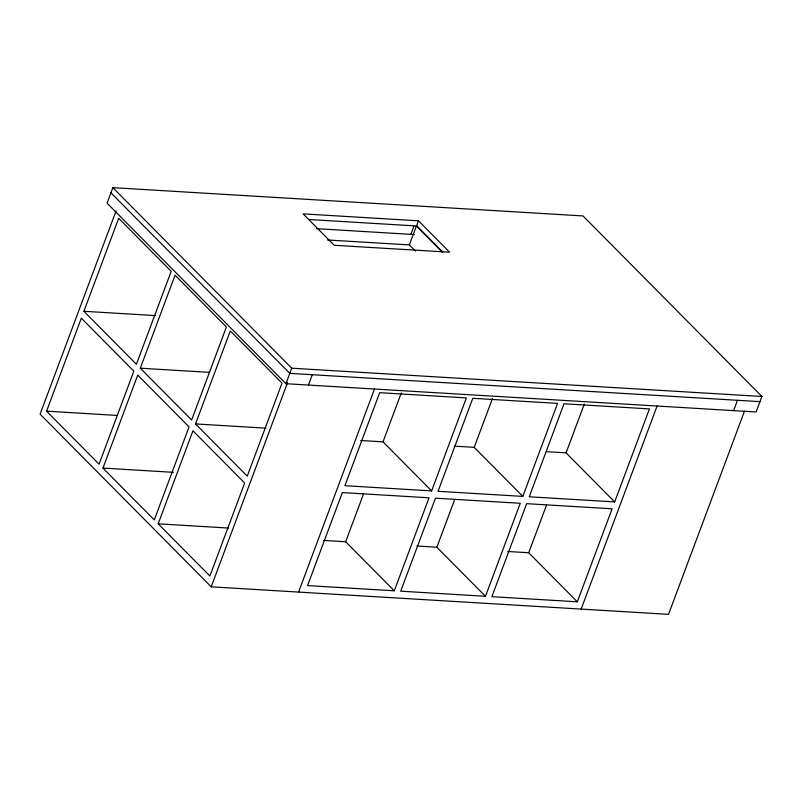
<?xml version="1.0" encoding="UTF-8"?>
<svg xmlns="http://www.w3.org/2000/svg" width="802" height="802" viewBox="0 0 802 802"><rect width="100%" height="100%" fill="white"/><g stroke="black" fill="none" stroke-linecap="round" stroke-linejoin="round"><path stroke-width="1.2" d="M112.851 187.658L107.057 203.167L285.943 383.707L756.106 411.977L761.9 396.479L583.014 215.939L112.851 187.658L291.738 368.198L761.9 396.479M116.059 210.976L40.1 414.143L211.207 586.833L668.527 614.342L744.487 411.175M46.566 411.175L81.333 318.173L133.834 371.166L99.067 464.168L46.566 411.175L116.972 415.416M83.909 311.286L118.686 218.284L171.187 271.276L136.41 364.268L83.909 311.286L155.548 315.597M102.957 468.087L137.723 375.085L189.061 426.895L154.285 519.896L102.957 468.087L173.362 472.318M140.3 368.198L175.077 275.196L226.405 327.005L191.628 420.007L140.3 368.198L209.472 372.359M158.174 523.816L192.941 430.814L244.67 483.015L209.893 576.016L158.174 523.816L228.58 528.057M195.518 423.927L230.294 330.925L282.013 383.125L247.247 476.127L195.518 423.927L265.923 428.168M285.943 383.707L291.738 368.198M211.207 586.833L287.607 382.494M308.429 385.05L312.289 374.724M410.875 234.354L413.882 226.314M416.569 225.974L418.504 220.811L303.116 213.873L334.223 245.272L449.611 252.209L418.504 220.811M298.565 592.087L374.524 388.92M394.273 590.803L307.557 585.58L342.334 492.578L429.04 497.801L394.273 590.803L345.662 541.741L363.476 494.072M431.616 490.904L344.91 485.691L379.677 392.689L466.383 397.912L431.616 490.904L383.005 441.852L401.261 393.02M485.471 596.287L400.689 591.184L435.466 498.182L520.247 503.285L485.471 596.287L436.859 547.225L454.684 499.566M522.824 496.398L438.042 491.295L472.809 398.293L557.591 403.396L522.824 496.398L474.213 447.336L492.468 398.514M577.32 601.811L491.897 596.668L526.673 503.666L612.096 508.809L577.32 601.811L528.708 552.748L546.533 505.09M614.673 501.922L529.25 496.779L564.017 403.777L649.44 408.92L614.673 501.922L566.062 452.859L584.317 404.038M581.169 609.089L657.129 405.922M733.619 410.624L737.489 400.298M308.62 219.487L416.689 225.984L442.694 252.149M316.61 228.68L414.403 234.565M327.557 239.988L409.491 244.921M759.965 401.642L289.813 373.371L110.927 192.831M360.71 440.509L383.005 441.852M454.263 446.133L474.213 447.336M546.252 451.666L566.062 452.859M323.366 540.398L345.662 541.741M416.92 546.022L436.859 547.225M507.666 551.485L528.708 552.748M416.639 225.984L442.564 252.149M442.493 252.139L416.438 225.963L409.361 244.911L415.536 251.026"/></g></svg>
